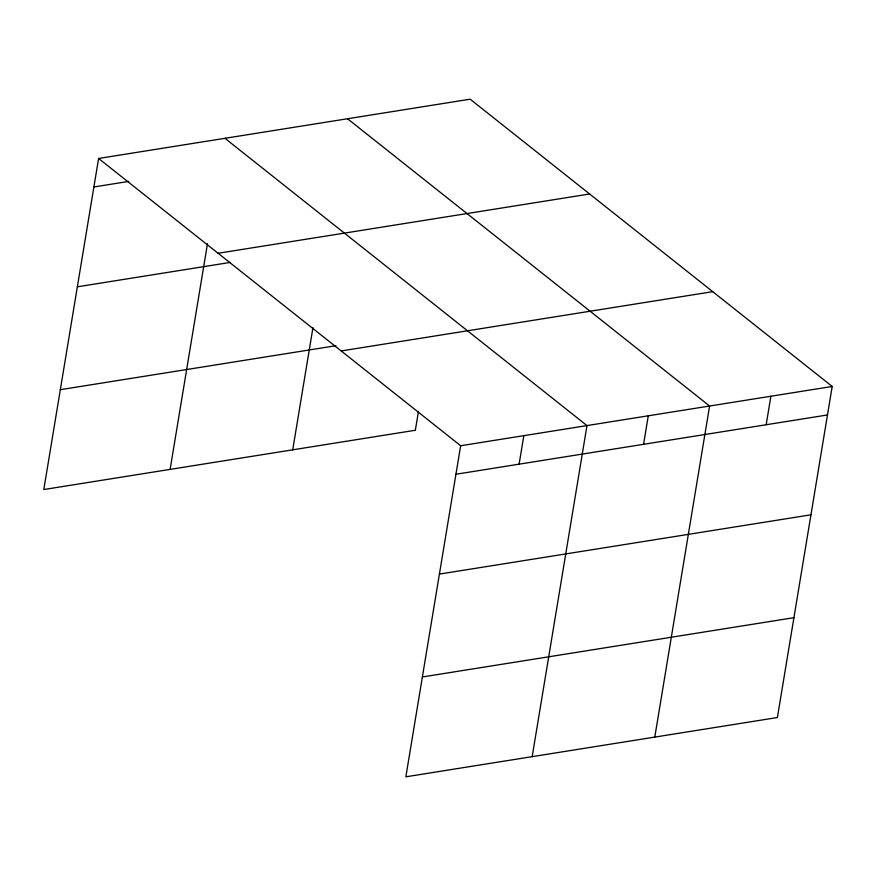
<?xml version="1.0" encoding="UTF-8"?>
<svg xmlns="http://www.w3.org/2000/svg" width="876" height="876" viewBox="0 0 876 876"><rect width="100%" height="100%" fill="white"/><g stroke="black" fill="none" stroke-linecap="round" stroke-linejoin="round"><path stroke-width="1.31" d="M98.605 158.468L460.656 445.742L405.851 776.815L777.395 717.532L832.2 386.458L470.149 99.185L98.605 158.468L43.8 489.542L415.344 430.258L418.465 411.359M170.119 469.383L207.481 243.725M292.726 449.815L312.973 327.547M519.107 464.16L523.826 435.668M532.181 756.656L586.986 425.594L224.935 138.309M643.575 444.307L648.284 415.804M654.788 737.088L709.593 406.026L347.542 118.753M766.182 424.74L770.891 396.248M93.885 186.971L128.827 181.387M218.08 253.274L589.625 193.99M77.362 286.813L230.333 262.406M60.334 389.689L335.913 345.713M341.18 350.947L712.725 291.664M460.656 445.742L832.2 386.458M455.947 474.245L827.481 414.961M439.413 574.087L810.957 514.803M422.385 676.962L793.919 617.679"/></g></svg>
